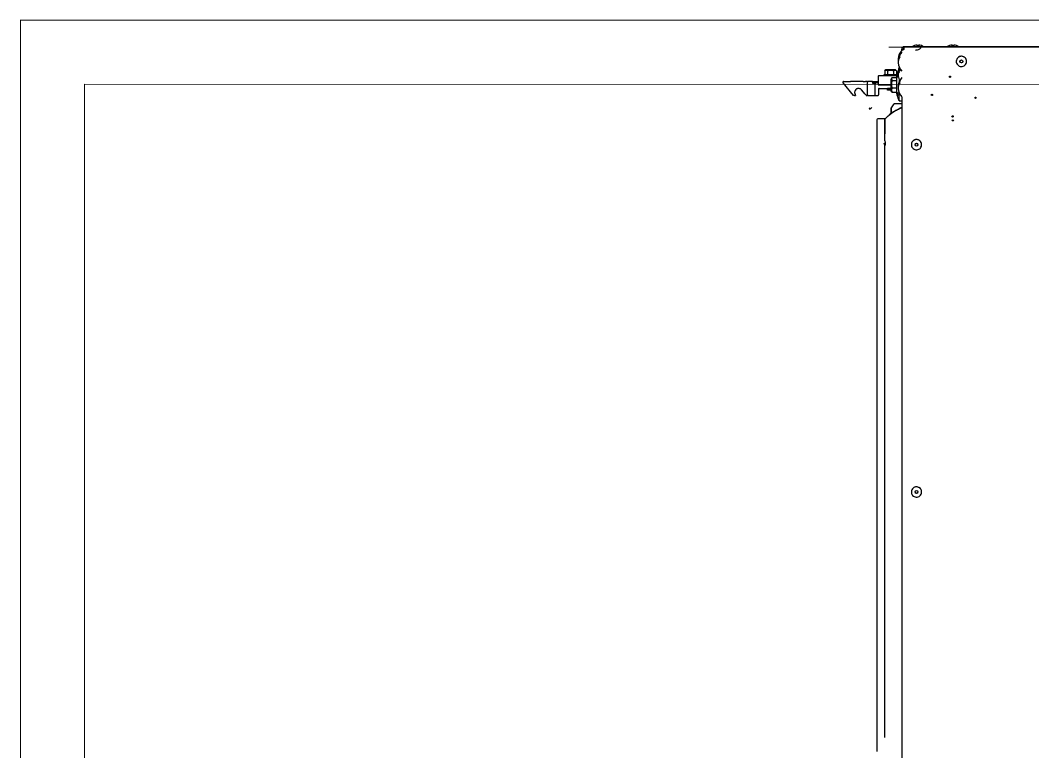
# Model space of a CAD drawing. Header units: millimetres. Extents: x -159872 to 386485, y -250577 to 158966.
# Drawn here: x 369715 to 370505, y 14659 to 15229 of the extents above; entities that cross this region are included whole.
import ezdxf

# ---------------------------------------------------------------- set-up
doc = ezdxf.new("R2010")
doc.units = ezdxf.units.MM
doc.layers.add('LDS-equipment-kitchen equipment', color=3, linetype='Continuous', lineweight=13)

# ---------------------------------------------------------------- blocks, each defined once
blk = doc.blocks.new('Group-327')
at = {"layer": 'LDS-equipment-kitchen equipment', "linetype": 'Continuous', "lineweight": 13}
blk.add_line((309719.47, 51666.01), (310487.8, 51666.01), dxfattribs=at)
at = {"layer": 'LDS-equipment-kitchen equipment', "linetype": 'Continuous', "lineweight": 30}
for p, q in [((309731.47, 51664.27), (309731.47, 51666.27)), ((310485.47, 51666.27), (309731.47, 51666.27)), ((309727.97, 51659.88), (309727.97, 51660.06)), ((309727.97, 51658.21), (309727.97, 51659.07)), ((309729.47, 51663.98), (309729.47, 51664.27)), ((309729.47, 51663.27), (309729.47, 51663.98)), ((309729.47, 51663.98), (309730.47, 51663.98)), ((309730.47, 51663.98), (309730.47, 51664.27)), ((309710.97, 51643.14), (309710.97, 51636.74)), ((309725.33, 51643.44), (309711.27, 51643.44)), ((309715.77, 51643.44), (309715.77, 51644.44)), ((309715.77, 51644.44), (309720.77, 51644.44)), ((309716.15, 51647.44), (309717.15, 51648.44)), ((309716.15, 51647.44), (309716.15, 51644.44)), ((309717.15, 51648.44), (309718.96, 51648.44)), ((309718.46, 51647.44), (309718.46, 51644.44)), ((309718.96, 51648.44), (309724.38, 51648.44)), ((309720.77, 51644.44), (309725.77, 51644.44)), ((309721.88, 51642.17), (309725.47, 51642.17)), ((309723.07, 51647.44), (309723.07, 51644.44)), ((309724.38, 51648.44), (309725.38, 51647.44)), ((309725.38, 51647.44), (309725.38, 51644.44)), ((309725.47, 51642.29), (309726.79, 51642.82)), ((309725.47, 51642.29), (309725.47, 51634.21)), ((309725.77, 51644.44), (309725.77, 51643.44)), ((309725.82, 51643.83), (309725.98, 51644.42)), ((309726.88, 51647.44), (309727.39, 51648.76)), ((309727.97, 51647.61), (309727.97, 51648.6)), ((309683.77, 51638.14), (309683.77, 51638.64)), ((309691.87, 51628.14), (309683.77, 51638.14)), ((309684, 51639.14), (309689.12, 51639.14)), ((309699.33, 51639.14), (309689.51, 51639.14)), ((309699.33, 51639.14), (309700.2, 51639.14)), ((309700.2, 51639.14), (309701.06, 51639.14)), ((309702.47, 51639.14), (309701.06, 51639.14)), ((309702.47, 51639.14), (309702.47, 51639.11)), ((309702.47, 51639.14), (309703.07, 51639.14)), ((309702.71, 51638.81), (309702.68, 51638.79)), ((309702.74, 51638.64), (309702.77, 51638.64)), ((309702.77, 51638.84), (309702.77, 51638.78)), ((309702.77, 51628.64), (309702.77, 51638.64)), ((309706.77, 51639.14), (309703.07, 51639.14)), ((309706.77, 51639.14), (309706.77, 51638.84)), ((309706.77, 51639.14), (309710.97, 51639.14)), ((309706.77, 51638.54), (309706.77, 51638.84)), ((309706.77, 51638.54), (309706.77, 51638.25)), ((309706.77, 51638.25), (309706.77, 51637.89)), ((309706.77, 51637.89), (309707.17, 51637.89)), ((309707.77, 51638.19), (309707.17, 51637.89)), ((309707.17, 51637.89), (309708.37, 51637.89)), ((309708.37, 51637.89), (309707.77, 51638.19)), ((309708.77, 51638.09), (309708.37, 51637.89)), ((309708.37, 51637.89), (309708.47, 51637.89)), ((309708.77, 51638.09), (309708.77, 51636.8)), ((309708.77, 51636.69), (309708.77, 51636.8)), ((309708.77, 51628.53), (309708.77, 51636.69)), ((309708.97, 51638.19), (309709.07, 51638.14)), ((309709.57, 51637.89), (309709.07, 51638.14)), ((309710.17, 51638.19), (309709.57, 51637.89)), ((309710.77, 51637.89), (309710.17, 51638.19)), ((309710.97, 51637.99), (309710.77, 51637.89)), ((309711.27, 51636.44), (309721.13, 51636.44)), ((309721.13, 51640.97), (309721.66, 51641.86)), ((309721.13, 51631.92), (309721.13, 51640.97)), ((309721.88, 51639.96), (309725.47, 51639.96)), ((309721.88, 51634.23), (309725.47, 51634.23)), ((309725.47, 51634.21), (309725.47, 51630.6)), ((309727.47, 51640.34), (309727.47, 51638.79)), ((309727.97, 51637.83), (309727.97, 51638.78)), ((309692.8, 51629.87), (309693.27, 51628.14)), ((309700.67, 51629.43), (309698.25, 51632.28)), ((309700.67, 51629.43), (309701.62, 51628.32)), ((309702, 51628.14), (309702.47, 51628.14)), ((309702.47, 51628.18), (309702.47, 51628.14)), ((309702.68, 51628.49), (309702.71, 51628.48)), ((309702.77, 51628.64), (309702.74, 51628.64)), ((309702.77, 51628.5), (309702.77, 51628.44)), ((309703.07, 51628.14), (309708.47, 51628.14)), ((309708.77, 51628.44), (309708.77, 51628.53)), ((309709.07, 51628.14), (309709.07, 51628.16)), ((309709.07, 51628.14), (309710.77, 51628.14)), ((309711.27, 51633.14), (309711.27, 51628.64)), ((309711.77, 51633.64), (309721.13, 51633.64)), ((309718.27, 51632.44), (309718.27, 51633.64)), ((309719.52, 51632.44), (309718.27, 51632.44)), ((309721.13, 51632.44), (309719.52, 51632.44)), ((309721.13, 51633.64), (309720.77, 51633.64)), ((309721.66, 51631.03), (309721.13, 51631.92)), ((309721.83, 51630.75), (309721.66, 51631.03)), ((309721.88, 51630.72), (309721.72, 51631.05)), ((309721.84, 51630.76), (309721.88, 51630.67)), ((309721.88, 51630.72), (309725.47, 51630.72)), ((309721.88, 51630.67), (309725.47, 51630.67)), ((309727.47, 51629.79), (309725.47, 51630.6)), ((309727.47, 51630.38), (309727.47, 51628.94)), ((309727.47, 51624.27), (309727.47, 51628.94)), ((309729.47, 51626.91), (309729.47, 51050.27)), ((309704.28, 51618.59), (309704.17, 51617.65)), ((309721.39, 51618.61), (309723.48, 51621.56)), ((309729.47, 51621.56), (309723.48, 51621.56)), ((309727.39, 51624.13), (309726.88, 51625.45)), ((309727.67, 51623.97), (309727.61, 51623.97)), ((309727.74, 51623.94), (309729.47, 51623.94)), ((309717.27, 51610.83), (309716.44, 51610.02)), ((309717.55, 51611.11), (309717.29, 51610.86)), ((309717.55, 51611.11), (309717.29, 51610.86)), ((309721.08, 51617.86), (309721.08, 51614.02)), ((309721.08, 51613.98), (309721.08, 51617.86)), ((309709.97, 51609.14), (309709.97, 51590.89)), ((309715.76, 51609.89), (309710.72, 51609.89)), ((309716.31, 51609.89), (309710.72, 51609.89)), ((309715.76, 51609.8), (309715.76, 51609.89)), ((309715.76, 51609.8), (309715.76, 51609.89)), ((309716.31, 51609.9), (309716.4, 51609.99)), ((309716.31, 51609.9), (309716.4, 51609.99)), ((309716.37, 51609.96), (309716.31, 51609.9)), ((309716.37, 51609.96), (309716.31, 51609.9)), ((309716.31, 51592.74), (309716.31, 51598.18)), ((309709.97, 51590.89), (309709.97, 51362.69)), ((309709.97, 51590.89), (309709.97, 51362.69)), ((309716.31, 51362.69), (309716.31, 51589.01)), ((309709.97, 51362.69), (309709.97, 51131.49)), ((309709.97, 51362.69), (309709.97, 51131.49)), ((309716.31, 51131.49), (309716.31, 51362.69)), ((309709.97, 51131.49), (309709.97, 51116.24)), ((309716.31, 51127.21), (309716.31, 51131.49))]:
    blk.add_line(p, q, dxfattribs=at)
at = {"layer": 'LDS-equipment-kitchen equipment', "linetype": 'Continuous', "lineweight": 30, "flags": 128}
for points in [[(309726.91, 51647.31), (309727.01, 51647.67), (309727.27, 51648.38)], [(309689.12, 51639.14), (309689.15, 51639.14), (309689.2, 51639.14), (309689.24, 51639.14), (309689.29, 51639.14), (309689.34, 51639.14), (309689.4, 51639.14), (309689.45, 51639.14), (309689.51, 51639.14)]]:
    blk.add_lwpolyline(points, dxfattribs=at)
at = {"layer": 'LDS-equipment-kitchen equipment', "linetype": 'Continuous', "lineweight": 30}
for centre, radius in [((309775.97, 51654.77), 1.15), ((309775.97, 51654.77), 1.1), ((309767.11, 51642.77), 0.5), ((309752.97, 51628.63), 0.5), ((309786.97, 51626.45), 0.5), ((309769.09, 51611.82), 0.5), ((309769.29, 51608.77), 0.5), ((309740.97, 51589.77), 1.15), ((309740.97, 51589.77), 1.1), ((309740.97, 51318.77), 1.15), ((309740.97, 51318.77), 1.1)]:
    blk.add_circle(centre, radius, dxfattribs=at)
for centre, radius, start, end in [((309731.47, 51664.27), 2, 90, 180), ((309742.03, 51657.47), 10, 93.48762, 118.35767), ((309742.01, 51657.47), 10, 61.64233, 86.50122), ((309769.53, 51657.47), 10, 93.47967, 118.35767), ((309769.51, 51657.47), 10, 61.64233, 86.50572), ((309732.52, 51656.42), 5.83, 141.39126, 184.46646), ((309733.84, 51654.99), 7.15, 145.22451, 183.21446), ((309733.86, 51654.12), 7.17, 145.29934, 184.78527), ((309738.11, 51655.96), 11.44, 139.05544, 175.35114), ((309738.11, 51654.59), 11.44, 139.05544, 174.68534), ((309731.47, 51664.27), 1, 90, 180), ((309732.16, 51655.47), 5.47, 161.442, 182.2133), ((309738.11, 51654.59), 11.44, 185.31466, 220.94456), ((309738.11, 51645.96), 11.44, 157.86509, 174.53026), ((309734.15, 51646.31), 7.47, 150.65345, 174.28756), ((309711.27, 51643.14), 0.3, 90, 180), ((309732.42, 51645), 5.73, 141.03435, 184.58626), ((309732.47, 51643.99), 5.78, 141.22286, 183.64865), ((309738.11, 51644.54), 11.44, 153.97051, 175.39326), ((309738.11, 51644.54), 11.44, 184.60674, 206.44119), ((309738.11, 51634.59), 11.44, 139.05544, 175.20845), ((309727.67, 51648.64), 0.3, 116.13624, 157.73555), ((309702.47, 51638.84), 0.3, 360, 43.42637), ((309711.27, 51636.74), 0.3, 180, 270), ((309732.85, 51635.03), 6.17, 142.46809, 184.10897), ((309732.9, 51634.06), 6.21, 142.61163, 183.99207), ((309702, 51628.64), 0.5, 220.37743, 270), ((309702.47, 51628.44), 0.3, 316.6045, 0), ((309709.07, 51628.44), 0.3, 180, 224.40621), ((309710.77, 51628.64), 0.5, 270, 307.4381), ((309710.77, 51628.64), 0.5, 307.4381, 0), ((309738.11, 51634.59), 11.44, 184.79155, 220.94456), ((309704.38, 51619.37), 1.74, 263, 353), ((309727.67, 51624.24), 0.3, 202.26445, 264.25508), ((309727.67, 51624.24), 0.3, 264.25508, 269.99116), ((309710.72, 51609.14), 0.75, 90, 180), ((309710.72, 51609.14), 0.75, 90, 180)]:
    blk.add_arc(centre, radius, start, end, dxfattribs=at)
for points, knots in [([(309741.79, 51666.27), (309741.73, 51666.57), (309741.62, 51667.21), (309741.49, 51667.6), (309741.42, 51667.45), (309741.42, 51667.44)], [0, 0, 0, 0, 0.459362, 0.988768, 1, 1, 1, 1]), ([(309742.26, 51666.27), (309742.31, 51666.58), (309742.43, 51667.26), (309742.64, 51667.59), (309742.83, 51667.19), (309742.95, 51666.49), (309742.98, 51666.27)], [0, 0, 0, 0, 0.232642, 0.500758, 0.842891, 1, 1, 1, 1]), ([(309768.63, 51666.27), (309768.67, 51666.58), (309768.76, 51667.26), (309768.94, 51667.59), (309769.1, 51667.19), (309769.19, 51666.49), (309769.22, 51666.27)], [0, 0, 0, 0, 0.232642, 0.500758, 0.842891, 1, 1, 1, 1]), ([(309770.12, 51667.45), (309770.12, 51667.45), (309770.05, 51667.6), (309769.95, 51667.17), (309769.85, 51666.48), (309769.82, 51666.27)], [0, 0, 0, 0, 0.0093, 0.688233, 1, 1, 1, 1]), ([(309729.47, 51663.27), (309729.49, 51663.34), (309729.54, 51663.5), (309729.92, 51663.72), (309730.47, 51663.95), (309731.02, 51664.13), (309731.36, 51664.24), (309731.47, 51664.27)], [0, 0, 0, 0, 0.225341, 0.450723, 0.676104, 0.901486, 1, 1, 1, 1]), ([(309744.21, 51665.29), (309744.19, 51665.25), (309744.1, 51665.13), (309743.82, 51664.8), (309743.22, 51664.25), (309742.17, 51663.74), (309741.06, 51663.54), (309740.4, 51663.69), (309740.17, 51663.74)], [0, 0, 0, 0, 0.028364, 0.097227, 0.282305, 0.558611, 0.847509, 1, 1, 1, 1]), ([(309777.95, 51658.24), (309777.91, 51658.26), (309777.78, 51658.34), (309777.39, 51658.52), (309776.61, 51658.77), (309775.45, 51658.8), (309774.35, 51658.52), (309773.81, 51658.11), (309773.63, 51657.96)], [0, 0, 0, 0, 0.028364, 0.097227, 0.282305, 0.558611, 0.847509, 1, 1, 1, 1]), ([(309716.15, 51647.44), (309716.37, 51647.64), (309716.77, 51648), (309717.39, 51648.11), (309717.95, 51647.9), (309718.28, 51647.6), (309718.46, 51647.44)], [0, 0, 0, 0, 0.297379, 0.554133, 0.760597, 1, 1, 1, 1]), ([(309718.46, 51647.44), (309718.89, 51647.64), (309719.71, 51648), (309720.95, 51648.11), (309722.07, 51647.9), (309722.72, 51647.6), (309723.07, 51647.44)], [0, 0, 0, 0, 0.297379, 0.554133, 0.760597, 1, 1, 1, 1]), ([(309721.88, 51642.17), (309721.66, 51641.84), (309721.18, 51641.1), (309721.63, 51640.36), (309721.88, 51639.96)], [0, 0, 0, 0, 0.453625, 1, 1, 1, 1]), ([(309723.07, 51647.44), (309723.29, 51647.64), (309723.7, 51648), (309724.32, 51648.11), (309724.88, 51647.9), (309725.21, 51647.6), (309725.38, 51647.44)], [0, 0, 0, 0, 0.297379, 0.554133, 0.760597, 1, 1, 1, 1]), ([(309725.5, 51642.23), (309725.52, 51642.38), (309725.69, 51643.56), (309726.17, 51645.24), (309726.45, 51646.15), (309726.59, 51646.6)], [0, 0, 0, 0, 0.068134, 0.538476, 1, 1, 1, 1]), ([(309726.43, 51644.78), (309726.23, 51644.12), (309726.02, 51643.45), (309725.87, 51642.47), (309725.87, 51642.45)], [0, 0, 0, 0, 0.976698, 1, 1, 1, 1]), ([(309726.59, 51646.6), (309726.64, 51646.74), (309726.73, 51647.02), (309726.83, 51647.3), (309726.88, 51647.44)], [0, 0, 0, 0, 0.500001, 1, 1, 1, 1]), ([(309727.41, 51648.49), (309727.4, 51648.52), (309727.37, 51648.58), (309727.37, 51648.66), (309727.38, 51648.72), (309727.4, 51648.78), (309727.44, 51648.84), (309727.49, 51648.89), (309727.57, 51648.93), (309727.63, 51648.94), (309727.66, 51648.94)], [0, 0, 0, 0, 0.174934, 0.291116, 0.391345, 0.488387, 0.596465, 0.713239, 0.845929, 1, 1, 1, 1]), ([(309683.77, 51638.64), (309683.77, 51638.67), (309683.77, 51638.73), (309683.76, 51638.84), (309683.77, 51638.95), (309683.77, 51639.05), (309683.77, 51639.09), (309683.77, 51639.11)], [0, 0, 0, 0, 0.107813, 0.222047, 0.481592, 0.711294, 1, 1, 1, 1]), ([(309684, 51639.14), (309683.96, 51639.14), (309683.88, 51639.14), (309683.8, 51639.12), (309683.77, 51639.11)], [0, 0, 0, 0, 0.56741, 1, 1, 1, 1]), ([(309702.47, 51639.11), (309702.48, 51639.11), (309702.52, 51639.11), (309702.58, 51639.09), (309702.63, 51639.07), (309702.66, 51639.04), (309702.68, 51639.03)], [0, 0, 0, 0, 0.233033, 0.480024, 0.737283, 1, 1, 1, 1]), ([(309702.6, 51639.02), (309702.6, 51639.02), (309702.61, 51639.05), (309702.63, 51639.06), (309702.66, 51639.07), (309702.68, 51639.06), (309702.68, 51639.05)], [0, 0, 0, 0, 0.112675, 0.432062, 0.729297, 1, 1, 1, 1]), ([(309702.74, 51638.86), (309702.74, 51638.85), (309702.74, 51638.82), (309702.74, 51638.76), (309702.74, 51638.7), (309702.74, 51638.66), (309702.74, 51638.64)], [0, 0, 0, 0, 0.26301, 0.520427, 0.767338, 1, 1, 1, 1]), ([(309708.47, 51637.89), (309708.49, 51637.89), (309708.53, 51637.89), (309708.59, 51637.85), (309708.65, 51637.79), (309708.7, 51637.7), (309708.75, 51637.56), (309708.76, 51637.44), (309708.77, 51637.37)], [0, 0, 0, 0, 0.093834, 0.199661, 0.323137, 0.467863, 0.67726, 1, 1, 1, 1]), ([(309708.77, 51638.09), (309708.77, 51638.1), (309708.77, 51638.1), (309708.81, 51638.12), (309708.88, 51638.15), (309708.93, 51638.18), (309708.97, 51638.19)], [0, 0, 0, 0, 0.213551, 0.44931, 0.710638, 1, 1, 1, 1]), ([(309721.88, 51639.96), (309721.63, 51638.93), (309721.18, 51637.02), (309721.66, 51635.11), (309721.88, 51634.23)], [0, 0, 0, 0, 0.537116, 1, 1, 1, 1]), ([(309721.88, 51634.23), (309721.63, 51633.6), (309721.18, 51632.43), (309721.66, 51631.26), (309721.88, 51630.72)], [0, 0, 0, 0, 0.537116, 1, 1, 1, 1]), ([(309692.68, 51628.14), (309692.58, 51628.14), (309692.42, 51628.14), (309692.2, 51628.14), (309692.02, 51628.14), (309691.89, 51628.14), (309691.87, 51628.14), (309691.87, 51628.14)], [0, 0, 0, 0, 0.217962, 0.401455, 0.569292, 0.769598, 1, 1, 1, 1]), ([(309692.68, 51628.14), (309692.71, 51628.14), (309692.79, 51628.14), (309692.95, 51628.14), (309693.11, 51628.14), (309693.24, 51628.14), (309693.26, 51628.14), (309693.27, 51628.14)], [0, 0, 0, 0, 0.116284, 0.232579, 0.489829, 0.744344, 1, 1, 1, 1]), ([(309697.55, 51633.01), (309697.31, 51633.17), (309696.84, 51633.48), (309695.93, 51633.68), (309694.99, 51633.61), (309693.88, 51633.15), (309692.9, 51632.11), (309692.77, 51631.14), (309692.7, 51630.64)], [0, 0, 0, 0, 0.124703, 0.247876, 0.370664, 0.494565, 0.745004, 1, 1, 1, 1]), ([(309692.7, 51630.64), (309692.71, 51630.5), (309692.72, 51630.24), (309692.78, 51629.98), (309692.8, 51629.87)], [0, 0, 0, 0, 0.560174, 1, 1, 1, 1]), ([(309697.55, 51633.01), (309697.63, 51632.94), (309697.78, 51632.82), (309697.92, 51632.66), (309697.99, 51632.59)], [0, 0, 0, 0, 0.520984, 1, 1, 1, 1]), ([(309697.99, 51632.59), (309698.04, 51632.52), (309698.14, 51632.4), (309698.22, 51632.31), (309698.25, 51632.28)], [0, 0, 0, 0, 0.561133, 1, 1, 1, 1]), ([(309702.68, 51628.26), (309702.66, 51628.25), (309702.63, 51628.22), (309702.58, 51628.2), (309702.52, 51628.18), (309702.48, 51628.18), (309702.47, 51628.18)], [0, 0, 0, 0, 0.262717, 0.519976, 0.766967, 1, 1, 1, 1]), ([(309703.07, 51628.14), (309703.04, 51628.14), (309702.97, 51628.14), (309702.87, 51628.14), (309702.77, 51628.14), (309702.64, 51628.14), (309702.53, 51628.14), (309702.51, 51628.14), (309702.51, 51628.14)], [0, 0, 0, 0, 0.071307, 0.157899, 0.26673, 0.401698, 0.769314, 1, 1, 1, 1]), ([(309702.68, 51628.24), (309702.68, 51628.23), (309702.66, 51628.22), (309702.63, 51628.22), (309702.61, 51628.24), (309702.6, 51628.27), (309702.6, 51628.27)], [0, 0, 0, 0, 0.270703, 0.567938, 0.887324, 1, 1, 1, 1]), ([(309702.74, 51628.65), (309702.74, 51628.63), (309702.74, 51628.59), (309702.74, 51628.53), (309702.74, 51628.47), (309702.74, 51628.44), (309702.74, 51628.43)], [0, 0, 0, 0, 0.232662, 0.479573, 0.73699, 1, 1, 1, 1]), ([(309708.47, 51628.14), (309708.5, 51628.14), (309708.56, 51628.14), (309708.66, 51628.14), (309708.76, 51628.14), (309708.89, 51628.14), (309709, 51628.14), (309709.02, 51628.14), (309709.02, 51628.14)], [0, 0, 0, 0, 0.071288, 0.157872, 0.266711, 0.401692, 0.769323, 1, 1, 1, 1]), ([(309709.07, 51628.16), (309709.05, 51628.16), (309709.01, 51628.15), (309708.95, 51628.17), (309708.89, 51628.2), (309708.86, 51628.22), (309708.85, 51628.24)], [0, 0, 0, 0, 0.2395, 0.488954, 0.744149, 1, 1, 1, 1]), ([(309711.77, 51633.64), (309711.73, 51633.64), (309711.65, 51633.64), (309711.51, 51633.58), (309711.31, 51633.43), (309711.28, 51633.26), (309711.27, 51633.14)], [0, 0, 0, 0, 0.104708, 0.215312, 0.45898, 1, 1, 1, 1]), ([(309726.59, 51626.29), (309726.46, 51626.73), (309726.18, 51627.64), (309725.7, 51629.29), (309725.53, 51630.45), (309725.52, 51630.58)], [0, 0, 0, 0, 0.462543, 0.936803, 1, 1, 1, 1]), ([(309725.87, 51630.44), (309725.87, 51630.42), (309726.02, 51629.44), (309726.23, 51628.77), (309726.43, 51628.11)], [0, 0, 0, 0, 0.023294, 1, 1, 1, 1]), ([(309726.88, 51625.45), (309726.83, 51625.59), (309726.73, 51625.87), (309726.64, 51626.15), (309726.59, 51626.29)], [0, 0, 0, 0, 0.499999, 1, 1, 1, 1]), ([(309717.32, 51610.84), (309717.87, 51611.37), (309719.27, 51612.71), (309721.67, 51614.52), (309724.54, 51616.38), (309727.12, 51617.8), (309728.86, 51618.51), (309729.47, 51618.75)], [0, 0, 0, 0, 0.147282, 0.37205, 0.621958, 0.86984, 1, 1, 1, 1]), ([(309717.32, 51610.84), (309717.87, 51611.37), (309719.27, 51612.71), (309721.67, 51614.52), (309724.54, 51616.38), (309727.12, 51617.8), (309728.86, 51618.51), (309729.47, 51618.75)], [0, 0, 0, 0, 0.147282, 0.37205, 0.621958, 0.86984, 1, 1, 1, 1]), ([(309729.47, 51618.73), (309728.58, 51618.36), (309726.3, 51617.43), (309723.16, 51615.5), (309720.76, 51613.94), (309719.59, 51612.88), (309719.53, 51612.83)], [0, 0, 0, 0, 0.241037, 0.617439, 0.980063, 1, 1, 1, 1]), ([(309729.47, 51618.73), (309728.58, 51618.36), (309726.3, 51617.43), (309723.16, 51615.5), (309720.76, 51613.94), (309719.59, 51612.88), (309719.53, 51612.83)], [0, 0, 0, 0, 0.241037, 0.617439, 0.980063, 1, 1, 1, 1]), ([(309727.42, 51624.4), (309727.4, 51624.38), (309727.38, 51624.33), (309727.37, 51624.24), (309727.38, 51624.16), (309727.42, 51624.08), (309727.47, 51624.02), (309727.53, 51623.97), (309727.6, 51623.95), (309727.64, 51623.95), (309727.66, 51623.94)], [0, 0, 0, 0, 0.137192, 0.268668, 0.400151, 0.535507, 0.667486, 0.794181, 0.907919, 1, 1, 1, 1]), ([(309727.74, 51623.95), (309727.73, 51623.95), (309727.7, 51623.95), (309727.64, 51623.96), (309727.57, 51624), (309727.54, 51624.03), (309727.52, 51624.05)], [0, 0, 0, 0, 0.132167, 0.407041, 0.698878, 1, 1, 1, 1]), ([(309727.74, 51623.94), (309727.73, 51623.94), (309727.71, 51623.94), (309727.68, 51623.94), (309727.67, 51623.94)], [0, 0, 0, 0, 0.56875, 1, 1, 1, 1]), ([(309716.27, 51609.94), (309716.19, 51609.92), (309716.02, 51609.87), (309715.85, 51609.87), (309715.76, 51609.87)], [0, 0, 0, 0, 0.509435, 1, 1, 1, 1]), ([(309716.24, 51609.94), (309716.17, 51609.92), (309716.01, 51609.87), (309715.85, 51609.87), (309715.76, 51609.87)], [0, 0, 0, 0, 0.476898, 1, 1, 1, 1]), ([(309716.31, 51609.9), (309716.31, 51609.9), (309716.33, 51609.92), (309716.35, 51609.94), (309716.37, 51609.96)], [0, 0, 0, 0, 0.494041, 1, 1, 1, 1]), ([(309716.37, 51609.96), (309716.35, 51609.94), (309716.33, 51609.92), (309716.31, 51609.9), (309716.31, 51609.9)], [0, 0, 0, 0, 0.505941, 1, 1, 1, 1]), ([(309716.31, 51609.9), (309716.31, 51609.9), (309716.33, 51609.92), (309716.35, 51609.94), (309716.37, 51609.96)], [0, 0, 0, 0, 0.494041, 1, 1, 1, 1]), ([(309716.37, 51609.96), (309716.35, 51609.94), (309716.33, 51609.92), (309716.31, 51609.9), (309716.31, 51609.9)], [0, 0, 0, 0, 0.505941, 1, 1, 1, 1]), ([(309716.31, 51609.9), (309716.31, 51609.85), (309716.31, 51609.75), (309716.31, 51609.6), (309716.31, 51609.44), (309716.31, 51609.29), (309716.31, 51609.13), (309716.31, 51609.02), (309716.31, 51608.94), (309716.31, 51608.91), (309716.31, 51608.88), (309716.31, 51608.85), (309716.31, 51608.83), (309716.31, 51608.81), (309716.31, 51608.8), (309716.31, 51608.78), (309716.31, 51608.73), (309716.31, 51608.62), (309716.31, 51608.46), (309716.31, 51608.29), (309716.31, 51608.18), (309716.31, 51608.12), (309716.31, 51608.06), (309716.31, 51608), (309716.31, 51607.94), (309716.31, 51607.88), (309716.31, 51607.83), (309716.31, 51607.8), (309716.31, 51607.76), (309716.31, 51607.69), (309716.31, 51607.6), (309716.31, 51607.49), (309716.31, 51607.36), (309716.31, 51607.21), (309716.31, 51607.08), (309716.31, 51607.01), (309716.31, 51607), (309716.31, 51606.99), (309716.31, 51606.98), (309716.31, 51606.96), (309716.31, 51606.95), (309716.31, 51606.95), (309716.31, 51606.93), (309716.31, 51606.92), (309716.31, 51606.91), (309716.31, 51606.9), (309716.31, 51606.89), (309716.31, 51606.88), (309716.31, 51606.87), (309716.31, 51606.86), (309716.31, 51606.85), (309716.31, 51606.84), (309716.31, 51606.83), (309716.31, 51606.82), (309716.31, 51606.81), (309716.31, 51606.8), (309716.31, 51606.79), (309716.31, 51606.77), (309716.31, 51606.73), (309716.31, 51606.68), (309716.31, 51606.62), (309716.31, 51606.55), (309716.31, 51606.48), (309716.31, 51606.42), (309716.31, 51606.38), (309716.31, 51606.36)], [0, 0, 0, 0, 0.054771, 0.105932, 0.153522, 0.197593, 0.237289, 0.273138, 0.279526, 0.285912, 0.292297, 0.298683, 0.305071, 0.306692, 0.31107, 0.316931, 0.328756, 0.351894, 0.416846, 0.479579, 0.494939, 0.510298, 0.525656, 0.541013, 0.55637, 0.571729, 0.587089, 0.591818, 0.605374, 0.623185, 0.657383, 0.689078, 0.720069, 0.771392, 0.822715, 0.826205, 0.829694, 0.833123, 0.836551, 0.839936, 0.843321, 0.846616, 0.84991, 0.853159, 0.856408, 0.859611, 0.862814, 0.865959, 0.869104, 0.872194, 0.875284, 0.878322, 0.881361, 0.884352, 0.887342, 0.890286, 0.893229, 0.899021, 0.910546, 0.921323, 0.944139, 0.962506, 0.977195, 0.989652, 1, 1, 1, 1]), ([(309716.31, 51609.9), (309716.31, 51609.85), (309716.31, 51609.75), (309716.31, 51609.6), (309716.31, 51609.44), (309716.31, 51609.29), (309716.31, 51609.13), (309716.31, 51609.02), (309716.31, 51608.94), (309716.31, 51608.91), (309716.31, 51608.88), (309716.31, 51608.85), (309716.31, 51608.83), (309716.31, 51608.81), (309716.31, 51608.8), (309716.31, 51608.78), (309716.31, 51608.73), (309716.31, 51608.62), (309716.31, 51608.46), (309716.31, 51608.29), (309716.31, 51608.18), (309716.31, 51608.12), (309716.31, 51608.06), (309716.31, 51608), (309716.31, 51607.94), (309716.31, 51607.88), (309716.31, 51607.83), (309716.31, 51607.8), (309716.31, 51607.76), (309716.31, 51607.69), (309716.31, 51607.6), (309716.31, 51607.49), (309716.31, 51607.36), (309716.31, 51607.21), (309716.31, 51607.08), (309716.31, 51607.01), (309716.31, 51607), (309716.31, 51606.99), (309716.31, 51606.98), (309716.31, 51606.96), (309716.31, 51606.95), (309716.31, 51606.95), (309716.31, 51606.93), (309716.31, 51606.92), (309716.31, 51606.91), (309716.31, 51606.9), (309716.31, 51606.89), (309716.31, 51606.88), (309716.31, 51606.87), (309716.31, 51606.86), (309716.31, 51606.85), (309716.31, 51606.84), (309716.31, 51606.83), (309716.31, 51606.82), (309716.31, 51606.81), (309716.31, 51606.8), (309716.31, 51606.79), (309716.31, 51606.77), (309716.31, 51606.73), (309716.31, 51606.68), (309716.31, 51606.62), (309716.31, 51606.55), (309716.31, 51606.48), (309716.31, 51606.42), (309716.31, 51606.38), (309716.31, 51606.36)], [0, 0, 0, 0, 0.054771, 0.105932, 0.153522, 0.197593, 0.237289, 0.273138, 0.279526, 0.285912, 0.292297, 0.298683, 0.305071, 0.306692, 0.31107, 0.316931, 0.328756, 0.351894, 0.416846, 0.479579, 0.494939, 0.510298, 0.525656, 0.541013, 0.55637, 0.571729, 0.587089, 0.591818, 0.605374, 0.623185, 0.657383, 0.689078, 0.720069, 0.771392, 0.822715, 0.826205, 0.829694, 0.833123, 0.836551, 0.839936, 0.843321, 0.846616, 0.84991, 0.853159, 0.856408, 0.859611, 0.862814, 0.865959, 0.869104, 0.872194, 0.875284, 0.878322, 0.881361, 0.884352, 0.887342, 0.890286, 0.893229, 0.899021, 0.910546, 0.921323, 0.944139, 0.962506, 0.977195, 0.989652, 1, 1, 1, 1]), ([(309716.31, 51606.36), (309716.31, 51606.37), (309716.31, 51606.41), (309716.31, 51606.45), (309716.31, 51606.5), (309716.31, 51606.55), (309716.31, 51606.62), (309716.31, 51606.7), (309716.31, 51606.78), (309716.31, 51606.86), (309716.31, 51606.94), (309716.31, 51607), (309716.31, 51607.06), (309716.31, 51607.12), (309716.31, 51607.19), (309716.31, 51607.29), (309716.31, 51607.37), (309716.31, 51607.44), (309716.31, 51607.5), (309716.31, 51607.55), (309716.31, 51607.61), (309716.31, 51607.66), (309716.31, 51607.72), (309716.31, 51607.77), (309716.31, 51607.8), (309716.31, 51607.85), (309716.31, 51607.88), (309716.31, 51607.96), (309716.31, 51608.06), (309716.31, 51608.18), (309716.31, 51608.27), (309716.31, 51608.34), (309716.31, 51608.37), (309716.31, 51608.41), (309716.31, 51608.45), (309716.31, 51608.48), (309716.31, 51608.52), (309716.31, 51608.55), (309716.31, 51608.59), (309716.31, 51608.62), (309716.31, 51608.65), (309716.31, 51608.69), (309716.31, 51608.72), (309716.31, 51608.75), (309716.31, 51608.79), (309716.31, 51608.81), (309716.31, 51608.83), (309716.31, 51608.84), (309716.31, 51608.86), (309716.31, 51608.9), (309716.31, 51608.98), (309716.31, 51609.15), (309716.31, 51609.38), (309716.31, 51609.65), (309716.31, 51609.81), (309716.31, 51609.89)], [0, 0, 0, 0, 0.007487, 0.016127, 0.02598, 0.037088, 0.055154, 0.077774, 0.102073, 0.126369, 0.150665, 0.174965, 0.186129, 0.197755, 0.222421, 0.250042, 0.277466, 0.294109, 0.310752, 0.327393, 0.344035, 0.360676, 0.377318, 0.39396, 0.410603, 0.414417, 0.425009, 0.439871, 0.470971, 0.504411, 0.538516, 0.548883, 0.559249, 0.569615, 0.57998, 0.590344, 0.600709, 0.611073, 0.621437, 0.631801, 0.642165, 0.65253, 0.662895, 0.67326, 0.683626, 0.693993, 0.695194, 0.697332, 0.700678, 0.707532, 0.721798, 0.75258, 0.823106, 0.906004, 1, 1, 1, 1]), ([(309716.31, 51606.36), (309716.31, 51606.37), (309716.31, 51606.41), (309716.31, 51606.45), (309716.31, 51606.5), (309716.31, 51606.55), (309716.31, 51606.62), (309716.31, 51606.7), (309716.31, 51606.78), (309716.31, 51606.86), (309716.31, 51606.94), (309716.31, 51607), (309716.31, 51607.06), (309716.31, 51607.12), (309716.31, 51607.19), (309716.31, 51607.29), (309716.31, 51607.37), (309716.31, 51607.44), (309716.31, 51607.5), (309716.31, 51607.55), (309716.31, 51607.61), (309716.31, 51607.66), (309716.31, 51607.72), (309716.31, 51607.77), (309716.31, 51607.8), (309716.31, 51607.85), (309716.31, 51607.88), (309716.31, 51607.96), (309716.31, 51608.06), (309716.31, 51608.18), (309716.31, 51608.27), (309716.31, 51608.34), (309716.31, 51608.37), (309716.31, 51608.41), (309716.31, 51608.45), (309716.31, 51608.48), (309716.31, 51608.52), (309716.31, 51608.55), (309716.31, 51608.59), (309716.31, 51608.62), (309716.31, 51608.65), (309716.31, 51608.69), (309716.31, 51608.72), (309716.31, 51608.75), (309716.31, 51608.79), (309716.31, 51608.81), (309716.31, 51608.83), (309716.31, 51608.84), (309716.31, 51608.86), (309716.31, 51608.9), (309716.31, 51608.98), (309716.31, 51609.15), (309716.31, 51609.38), (309716.31, 51609.65), (309716.31, 51609.81), (309716.31, 51609.89)], [0, 0, 0, 0, 0.007487, 0.016127, 0.02598, 0.037088, 0.055154, 0.077774, 0.102073, 0.126369, 0.150665, 0.174965, 0.186129, 0.197755, 0.222421, 0.250042, 0.277466, 0.294109, 0.310752, 0.327393, 0.344035, 0.360676, 0.377318, 0.39396, 0.410603, 0.414417, 0.425009, 0.439871, 0.470971, 0.504411, 0.538516, 0.548883, 0.559249, 0.569615, 0.57998, 0.590344, 0.600709, 0.611073, 0.621437, 0.631801, 0.642165, 0.65253, 0.662895, 0.67326, 0.683626, 0.693993, 0.695194, 0.697332, 0.700678, 0.707532, 0.721798, 0.75258, 0.823106, 0.906004, 1, 1, 1, 1]), ([(309716.31, 51598.18), (309716.32, 51599.81), (309716.34, 51602.13), (309716.36, 51604.75), (309716.35, 51606.17), (309716.34, 51606.76), (309716.34, 51607.1)], [0, 0, 0, 0, 0.529323, 0.755923, 0.864413, 1, 1, 1, 1]), ([(309716.31, 51598.18), (309716.32, 51599.81), (309716.34, 51602.13), (309716.36, 51604.75), (309716.35, 51606.17), (309716.34, 51606.76), (309716.34, 51607.1)], [0, 0, 0, 0, 0.529323, 0.755923, 0.864413, 1, 1, 1, 1]), ([(309716.31, 51606.37), (309716.31, 51606.18), (309716.31, 51605.8), (309716.31, 51605.1), (309716.31, 51604.42), (309716.31, 51603.81), (309716.31, 51603.34), (309716.31, 51602.97), (309716.31, 51602.65), (309716.31, 51602.2), (309716.31, 51601.67), (309716.31, 51601.05), (309716.31, 51600.34), (309716.31, 51599.41), (309716.31, 51598.63), (309716.31, 51598.18)], [0, 0, 0, 0, 0.084397, 0.171046, 0.260256, 0.351519, 0.396434, 0.433738, 0.480576, 0.520145, 0.596604, 0.670971, 0.735842, 0.849577, 1, 1, 1, 1]), ([(309716.31, 51606.37), (309716.31, 51606.18), (309716.31, 51605.8), (309716.31, 51605.1), (309716.31, 51604.42), (309716.31, 51603.81), (309716.31, 51603.34), (309716.31, 51602.97), (309716.31, 51602.65), (309716.31, 51602.2), (309716.31, 51601.67), (309716.31, 51601.05), (309716.31, 51600.34), (309716.31, 51599.41), (309716.31, 51598.63), (309716.31, 51598.18)], [0, 0, 0, 0, 0.084397, 0.171046, 0.260256, 0.351519, 0.396434, 0.433738, 0.480576, 0.520145, 0.596604, 0.670971, 0.735842, 0.849577, 1, 1, 1, 1]), ([(309716.31, 51589.01), (309716.29, 51589.11), (309716.26, 51589.29), (309716.2, 51589.54), (309716.15, 51589.77), (309716.09, 51589.99), (309716.03, 51590.22), (309715.97, 51590.41), (309715.93, 51590.55), (309715.9, 51590.65), (309715.87, 51590.73), (309715.84, 51590.79), (309715.81, 51590.84), (309715.79, 51590.88), (309715.77, 51590.89), (309715.76, 51590.89)], [0, 0, 0, 0, 0.142966, 0.285701, 0.395411, 0.499724, 0.63291, 0.749518, 0.808428, 0.859458, 0.902649, 0.938071, 0.965851, 0.986257, 1, 1, 1, 1]), ([(309716.31, 51589.01), (309716.29, 51589.11), (309716.26, 51589.29), (309716.2, 51589.54), (309716.15, 51589.77), (309716.09, 51589.99), (309716.03, 51590.22), (309715.97, 51590.41), (309715.93, 51590.55), (309715.9, 51590.65), (309715.87, 51590.73), (309715.84, 51590.79), (309715.81, 51590.84), (309715.79, 51590.88), (309715.77, 51590.89), (309715.76, 51590.89)], [0, 0, 0, 0, 0.142966, 0.285701, 0.395411, 0.499724, 0.63291, 0.749518, 0.808428, 0.859458, 0.902649, 0.938071, 0.965851, 0.986257, 1, 1, 1, 1]), ([(309716.31, 51592.74), (309716.34, 51592.52), (309716.4, 51592.21), (309716.48, 51591.74), (309716.54, 51591.42), (309716.59, 51591.17), (309716.62, 51591.05), (309716.63, 51591), (309716.65, 51590.97), (309716.65, 51590.94), (309716.67, 51590.92), (309716.68, 51590.9), (309716.68, 51590.89)], [0, 0, 0, 0, 0.347667, 0.500004, 0.749998, 0.875007, 0.908838, 0.937462, 0.958174, 0.968768, 0.981763, 1, 1, 1, 1]), ([(309716.31, 51592.74), (309716.34, 51592.52), (309716.4, 51592.21), (309716.48, 51591.74), (309716.54, 51591.42), (309716.59, 51591.17), (309716.62, 51591.05), (309716.63, 51591), (309716.65, 51590.97), (309716.65, 51590.94), (309716.67, 51590.92), (309716.68, 51590.9), (309716.68, 51590.89)], [0, 0, 0, 0, 0.347667, 0.500004, 0.749998, 0.875007, 0.908838, 0.937462, 0.958174, 0.968768, 0.981763, 1, 1, 1, 1]), ([(309716.68, 51590.89), (309716.67, 51590.88), (309716.66, 51590.87), (309716.65, 51590.84), (309716.64, 51590.82), (309716.63, 51590.76), (309716.6, 51590.64), (309716.54, 51590.36), (309716.47, 51589.97), (309716.4, 51589.57), (309716.34, 51589.25), (309716.32, 51589.09), (309716.31, 51589.01)], [0, 0, 0, 0, 0.022884, 0.031194, 0.045732, 0.062791, 0.125429, 0.250391, 0.500296, 0.750264, 0.875217, 1, 1, 1, 1]), ([(309716.68, 51590.89), (309716.67, 51590.88), (309716.66, 51590.87), (309716.65, 51590.84), (309716.64, 51590.82), (309716.63, 51590.76), (309716.6, 51590.64), (309716.54, 51590.36), (309716.47, 51589.97), (309716.4, 51589.57), (309716.34, 51589.25), (309716.32, 51589.09), (309716.31, 51589.01)], [0, 0, 0, 0, 0.022884, 0.031194, 0.045732, 0.062791, 0.125429, 0.250391, 0.500296, 0.750264, 0.875217, 1, 1, 1, 1]), ([(309743.25, 51593.05), (309743.22, 51593.07), (309743.1, 51593.16), (309742.72, 51593.38), (309741.97, 51593.69), (309740.82, 51593.83), (309739.7, 51593.65), (309739.12, 51593.29), (309738.92, 51593.16)], [0, 0, 0, 0, 0.028364, 0.097227, 0.282305, 0.558611, 0.847509, 1, 1, 1, 1]), ([(309743.7, 51321.68), (309743.67, 51321.71), (309743.57, 51321.81), (309743.23, 51322.08), (309742.53, 51322.51), (309741.41, 51322.81), (309740.28, 51322.79), (309739.65, 51322.52), (309739.44, 51322.42)], [0, 0, 0, 0, 0.028364, 0.097227, 0.282305, 0.558611, 0.847509, 1, 1, 1, 1])]:
    blk.add_open_spline(points, degree=3, knots=knots, dxfattribs=at)
for points in [[(309778.25, 51658.05), (309778.65, 51657.7), (309779.44, 51657), (309780, 51655.48), (309779.97, 51653.89), (309779.33, 51652.42), (309778.18, 51651.31), (309776.69, 51650.73), (309775.08, 51650.76), (309773.62, 51651.4), (309772.51, 51652.56), (309771.92, 51654.05), (309771.96, 51655.65), (309772.6, 51657.12), (309773.76, 51658.23), (309775.24, 51658.8), (309776.86, 51658.8), (309777.79, 51658.3), (309778.25, 51658.05)], [(309725.82, 51643.83), (309725.8, 51643.78), (309725.76, 51643.67), (309725.64, 51643.55), (309725.5, 51643.46), (309725.38, 51643.45), (309725.33, 51643.44)], [(309727.41, 51648.49), (309727.4, 51648.51), (309727.38, 51648.55), (309727.37, 51648.62), (309727.37, 51648.69), (309727.38, 51648.74), (309727.39, 51648.76)], [(309720.77, 51633.64), (309720.44, 51633.64), (309719.78, 51633.64), (309718.96, 51633.64), (309718.38, 51633.64), (309718.3, 51633.64), (309718.27, 51633.64)], [(309727.42, 51624.4), (309727.4, 51624.38), (309727.38, 51624.34), (309727.37, 51624.27), (309727.37, 51624.2), (309727.38, 51624.15), (309727.39, 51624.13)], [(309743.54, 51592.83), (309743.9, 51592.45), (309744.63, 51591.68), (309745.05, 51590.12), (309744.88, 51588.53), (309744.11, 51587.13), (309742.86, 51586.13), (309741.32, 51585.68), (309739.73, 51585.86), (309738.32, 51586.63), (309737.32, 51587.88), (309736.88, 51589.42), (309737.05, 51591.01), (309737.82, 51592.41), (309739.08, 51593.41), (309740.61, 51593.85), (309742.22, 51593.7), (309743.1, 51593.12), (309743.54, 51592.83)], [(309743.96, 51321.42), (309744.26, 51320.99), (309744.86, 51320.13), (309745.06, 51318.52), (309744.66, 51316.98), (309743.69, 51315.7), (309742.31, 51314.89), (309740.72, 51314.67), (309739.17, 51315.08), (309737.9, 51316.05), (309737.09, 51317.43), (309736.87, 51319.01), (309737.27, 51320.56), (309738.24, 51321.84), (309739.63, 51322.65), (309741.2, 51322.86), (309742.78, 51322.48), (309743.56, 51321.78), (309743.96, 51321.42)]]:
    blk.add_open_spline(points, degree=3, dxfattribs=at)
for points in [[(309721.39, 51618.61), (309721.19, 51618.33), (309721.08, 51618.06), (309721.08, 51617.86)], [(309721.08, 51617.86), (309721.08, 51618.06), (309721.19, 51618.33), (309721.39, 51618.61)]]:
    blk.add_rational_spline(points, [1, 0.949253021674, 0.949253021674, 1], degree=3, dxfattribs=at)
blk = doc.blocks.new('Group-338')
at = {"layer": 'LDS-equipment-kitchen equipment', "color": 202, "linetype": 'Continuous'}
for p, q in [((309041.89, 51686.89), (310539.3, 51686.89)), ((309041.97, 51686.89), (309042.73, 46456.5)), ((310542.79, 51636.74), (309091.98, 51636.88)), ((309092.05, 51636.88), (309092.72, 46506.5))]:
    blk.add_line(p, q, dxfattribs=at)
at = {"layer": 'LDS-equipment-kitchen equipment'}
blk.add_blockref('Group-327', (0, 0), dxfattribs=at)

msp = doc.modelspace()

# ---------------------------------------------------------------- block references
at = {"layer": 'LDS-equipment-kitchen equipment', "color": 7}
msp.add_blockref('Group-338', (60673.51323, -36457.51522), dxfattribs=at)

doc.saveas('drawing.dxf')
